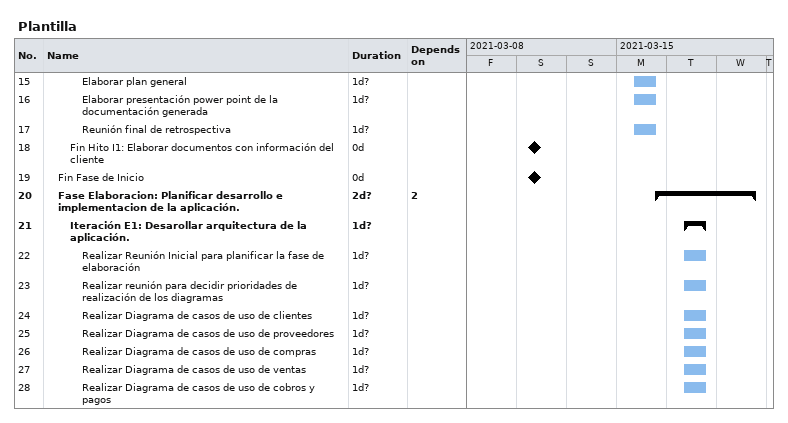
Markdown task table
Plantilla

| ID | Level | Task | Duration | Start | Finish | Predecessors |
|---|---|---|---|---|---|---|
| 15 | 4 | Elaborar plan general | 1d? | 2021-03-15 | 2021-03-15 |  |
| 16 | 4 | Elaborar presentación power point de la documentación generada | 1d? | 2021-03-15 | 2021-03-15 |  |
| 17 | 4 | Reunión final de retrospectiva | 1d? | 2021-03-15 | 2021-03-15 |  |
| 18 | 3 | Fin Hito I1: Elaborar documentos con información del cliente | 0d | 2021-03-13 | 2021-03-13 |  |
| 19 | 2 | Fin Fase de Inicio | 0d | 2021-03-13 | 2021-03-13 |  |
| 20 | 2 | **Fase Elaboracion: Planificar desarrollo e implementacion de la aplicación.** | 2d? | 2021-03-15 | 2021-03-17 | 2 |
| 21 | 3 | **Iteración E1: Desarollar arquitectura de la aplicación.** | 1d? | 2021-03-16 | 2021-03-16 |  |
| 22 | 4 | Realizar Reunión Inicial para planificar la fase de elaboración | 1d? | 2021-03-16 | 2021-03-16 |  |
| 23 | 4 | Realizar reunión para decidir prioridades de realización de los diagramas | 1d? | 2021-03-16 | 2021-03-16 |  |
| 24 | 4 | Realizar Diagrama de casos de uso de clientes | 1d? | 2021-03-16 | 2021-03-16 |  |
| 25 | 4 | Realizar Diagrama de casos de uso de proveedores | 1d? | 2021-03-16 | 2021-03-16 |  |
| 26 | 4 | Realizar Diagrama de casos de uso de compras | 1d? | 2021-03-16 | 2021-03-16 |  |
| 27 | 4 | Realizar Diagrama de casos de uso de ventas | 1d? | 2021-03-16 | 2021-03-16 |  |
| 28 | 4 | Realizar Diagrama de casos de uso de cobros y pagos | 1d? | 2021-03-16 | 2021-03-16 |  |
